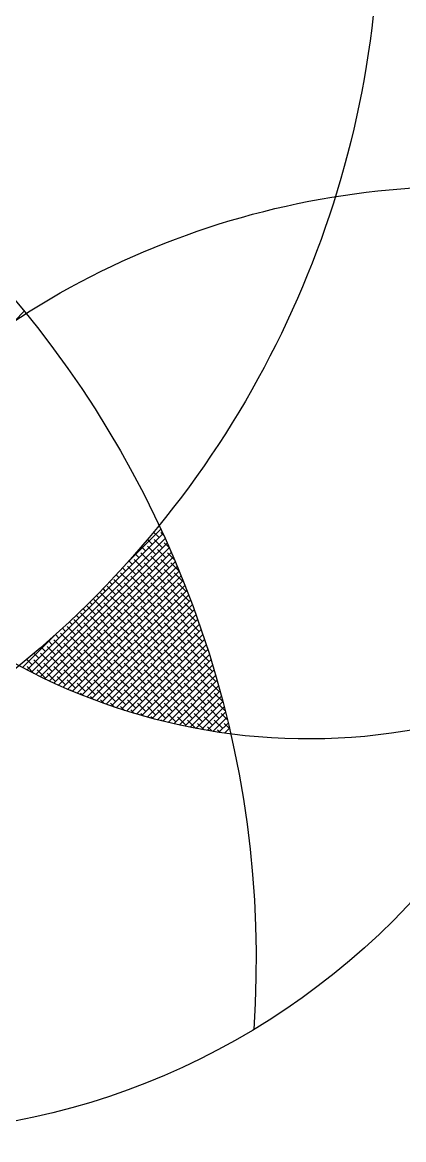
# Model space of a CAD drawing. Extents: x 522289 to 1051641, y 88514 to 354674.
# Drawn here: x 820294.3 to 820405.6, y 255553.8 to 255879.9 of the extents above; entities that cross this region are included whole.
import ezdxf

# ---------------------------------------------------------------- set-up
doc = ezdxf.new("R2010")
doc.units = 0
doc.header["$LTSCALE"] = 1000
doc.header["$MEASUREMENT"] = 0
doc.layers.add('洁具', color=8, linetype='CONTINUOUS')

# ---------------------------------------------------------------- blocks, each defined once
blk = doc.blocks.new('$plan$00002627')
at = {"layer": '洁具', "color": 252}
for p, q in [((408.26, -1569.4), (404.39, -1573.26)), ((549.76, -1574.36), (494.65, -1629.47)), ((548.83, -1572.58), (535.21, -1586.2)), ((547.73, -1576.4), (545.58, -1574.25)), ((551.2, -1577.16), (548.4, -1574.36)), ((550.69, -1576.15), (496.52, -1630.31)), ((551.6, -1577.95), (498.39, -1631.15)), ((552.5, -1579.76), (500.27, -1631.99)), ((542.3, -1581.82), (540.6, -1580.12)), ((546.37, -1583.18), (542.98, -1579.79)), ((545.01, -1579.11), (543.1, -1577.2)), ((549.08, -1580.46), (545.69, -1577.07)), ((553.15, -1581.82), (549.76, -1578.43)), ((553.39, -1581.58), (502.16, -1632.81)), ((554.26, -1583.42), (504.05, -1633.63)), ((539.59, -1584.53), (538.06, -1583.01)), ((543.66, -1585.89), (540.27, -1582.5)), ((547.73, -1587.25), (544.34, -1583.85)), ((550.44, -1584.53), (547.05, -1581.14)), ((554.51, -1585.89), (551.12, -1582.5)), ((555.12, -1585.27), (505.96, -1634.44)), ((555.97, -1587.13), (507.87, -1635.24)), ((556.81, -1589.01), (509.79, -1636.03)), ((534.16, -1589.96), (532.92, -1588.71)), ((538.23, -1591.31), (534.84, -1587.92)), ((536.88, -1587.25), (535.5, -1585.87)), ((540.94, -1588.6), (537.55, -1585.21)), ((542.3, -1592.67), (538.91, -1589.28)), ((545.01, -1589.96), (541.62, -1586.57)), ((549.08, -1591.31), (545.69, -1587.92)), ((551.79, -1588.6), (548.4, -1585.21)), ((553.15, -1592.67), (549.76, -1589.28)), ((555.86, -1589.96), (552.47, -1586.57)), ((557.63, -1590.9), (511.72, -1636.82)), ((558.44, -1592.8), (513.65, -1637.59)), ((532.81, -1596.74), (529.42, -1593.35)), ((531.45, -1592.67), (530.31, -1591.53)), ((535.52, -1594.03), (532.13, -1590.64)), ((539.59, -1595.38), (536.2, -1591.99)), ((543.66, -1596.74), (540.27, -1593.35)), ((546.37, -1594.03), (542.98, -1590.64)), ((550.44, -1595.38), (547.05, -1591.99)), ((554.51, -1596.74), (551.12, -1593.35)), ((557.22, -1594.03), (553.83, -1590.64)), ((558.25, -1592.34), (557.9, -1591.99)), ((559.24, -1594.72), (515.59, -1638.36)), ((560.02, -1596.65), (517.54, -1639.12)), ((526.03, -1598.09), (525.01, -1597.07)), ((530.1, -1599.45), (526.71, -1596.06)), ((528.74, -1595.38), (527.67, -1594.31)), ((534.16, -1600.81), (530.77, -1597.42)), ((536.88, -1598.09), (533.49, -1594.7)), ((540.94, -1599.45), (537.55, -1596.06)), ((545.01, -1600.81), (541.62, -1597.42)), ((547.73, -1598.09), (544.34, -1594.7)), ((551.79, -1599.45), (548.4, -1596.06)), ((555.86, -1600.81), (552.47, -1597.42)), ((558.57, -1598.09), (555.18, -1594.7)), ((560.15, -1596.95), (559.25, -1596.06)), ((560.79, -1598.59), (519.5, -1639.88)), ((520.6, -1603.52), (519.6, -1602.52)), ((524.67, -1604.88), (521.28, -1601.48)), ((561.55, -1600.54), (521.47, -1640.62)), ((523.31, -1600.81), (522.31, -1599.81)), ((562.29, -1602.51), (523.45, -1641.36)), ((527.38, -1602.16), (523.99, -1598.77)), ((528.74, -1606.23), (525.35, -1602.84)), ((531.45, -1603.52), (528.06, -1600.13)), ((535.52, -1604.88), (532.13, -1601.48)), ((538.23, -1602.16), (534.84, -1598.77)), ((539.59, -1606.23), (536.2, -1602.84)), ((542.3, -1603.52), (538.91, -1600.13)), ((546.37, -1604.88), (542.98, -1601.48)), ((549.08, -1602.16), (545.69, -1598.77)), ((550.44, -1606.23), (547.05, -1602.84)), ((553.15, -1603.52), (549.76, -1600.13)), ((557.22, -1604.88), (553.83, -1601.48)), ((559.93, -1602.16), (556.54, -1598.77)), ((561.29, -1606.23), (557.9, -1602.84)), ((561.87, -1601.39), (560.61, -1600.13)), ((519.25, -1610.3), (515.86, -1606.91)), ((517.89, -1606.23), (516.86, -1605.2)), ((521.96, -1607.59), (518.57, -1604.2)), ((526.03, -1608.94), (522.64, -1605.55)), ((563.02, -1604.5), (525.43, -1642.09)), ((530.1, -1610.3), (526.71, -1606.91)), ((563.73, -1606.5), (527.42, -1642.81)), ((532.81, -1607.59), (529.42, -1604.2)), ((536.88, -1608.94), (533.49, -1605.55)), ((540.94, -1610.3), (537.55, -1606.91)), ((543.66, -1607.59), (540.27, -1604.2)), ((547.73, -1608.94), (544.34, -1605.55)), ((551.79, -1610.3), (548.4, -1606.91)), ((554.51, -1607.59), (551.12, -1604.2)), ((558.57, -1608.94), (555.18, -1605.55)), ((562.64, -1610.3), (559.25, -1606.91)), ((563.44, -1605.67), (561.97, -1604.2)), ((512.47, -1611.66), (511.29, -1610.48)), ((516.53, -1613.01), (513.14, -1609.62)), ((515.18, -1608.94), (514.09, -1607.85)), ((520.6, -1614.37), (517.21, -1610.98)), ((523.31, -1611.66), (519.92, -1608.27)), ((527.38, -1613.01), (523.99, -1609.62)), ((531.45, -1614.37), (528.06, -1610.98)), ((564.43, -1608.51), (529.42, -1643.52)), ((534.16, -1611.66), (530.77, -1608.27)), ((565.12, -1610.54), (531.43, -1644.22)), ((538.23, -1613.01), (534.84, -1609.62)), ((542.3, -1614.37), (538.91, -1610.98)), ((545.01, -1611.66), (541.62, -1608.27)), ((549.08, -1613.01), (545.69, -1609.62)), ((553.15, -1614.37), (549.76, -1610.98)), ((555.86, -1611.66), (552.47, -1608.27)), ((559.93, -1613.01), (556.54, -1609.62)), ((564, -1614.37), (560.61, -1610.98)), ((564.88, -1609.83), (563.32, -1608.27)), ((506.83, -1614.57), (492.8, -1628.61)), ((507.04, -1617.08), (505.62, -1615.66)), ((511.11, -1618.44), (507.72, -1615.05)), ((509.75, -1614.37), (508.47, -1613.09)), ((513.82, -1615.72), (510.43, -1612.33)), ((515.18, -1619.79), (511.79, -1616.4)), ((517.89, -1617.08), (514.5, -1613.69)), ((521.96, -1618.44), (518.57, -1615.05)), ((524.67, -1615.72), (521.28, -1612.33)), ((526.03, -1619.79), (522.64, -1616.4)), ((528.74, -1617.08), (525.35, -1613.69)), ((532.81, -1618.44), (529.42, -1615.05)), ((535.52, -1615.72), (532.13, -1612.33)), ((565.79, -1612.58), (533.45, -1644.92)), ((536.88, -1619.79), (533.49, -1616.4)), ((566.45, -1614.63), (535.48, -1645.6)), ((539.59, -1617.08), (536.2, -1613.69)), ((543.66, -1618.44), (540.27, -1615.05)), ((546.37, -1615.72), (542.98, -1612.33)), ((547.73, -1619.79), (544.34, -1616.4)), ((550.44, -1617.08), (547.05, -1613.69)), ((554.51, -1618.44), (551.12, -1615.05)), ((557.22, -1615.72), (553.83, -1612.33)), ((558.57, -1619.79), (555.18, -1616.4)), ((561.29, -1617.08), (557.9, -1613.69)), ((565.36, -1618.44), (561.97, -1615.05)), ((566.2, -1613.86), (564.68, -1612.33)), ((567.41, -1617.78), (566.03, -1616.4)), ((501.62, -1622.51), (499.85, -1620.74)), ((505.68, -1623.86), (502.29, -1620.47)), ((504.33, -1619.79), (502.75, -1618.22)), ((508.4, -1621.15), (505.01, -1617.76)), ((512.47, -1622.51), (509.08, -1619.11)), ((516.53, -1623.86), (513.14, -1620.47)), ((519.25, -1621.15), (515.86, -1617.76)), ((523.31, -1622.51), (519.92, -1619.11)), ((527.38, -1623.86), (523.99, -1620.47)), ((530.1, -1621.15), (526.71, -1617.76)), ((534.16, -1622.51), (530.77, -1619.11)), ((538.23, -1623.86), (534.84, -1620.47)), ((567.09, -1616.71), (537.51, -1646.28)), ((540.94, -1621.15), (537.55, -1617.76)), ((567.71, -1618.79), (539.56, -1646.95)), ((568.32, -1620.9), (541.61, -1647.61)), ((545.01, -1622.51), (541.62, -1619.11)), ((549.08, -1623.86), (545.69, -1620.47)), ((551.79, -1621.15), (548.4, -1617.76)), ((555.86, -1622.51), (552.47, -1619.11)), ((559.93, -1623.86), (556.54, -1620.47)), ((562.64, -1621.15), (559.25, -1617.76)), ((566.71, -1622.51), (563.32, -1619.11)), ((568.52, -1621.6), (567.39, -1620.47)), ((498.9, -1625.22), (496.92, -1623.24)), ((502.97, -1626.57), (499.58, -1623.18)), ((507.04, -1627.93), (503.65, -1624.54)), ((509.75, -1625.22), (506.36, -1621.83)), ((513.82, -1626.57), (510.43, -1623.18)), ((517.89, -1627.93), (514.5, -1624.54)), ((520.6, -1625.22), (517.21, -1621.83)), ((524.67, -1626.57), (521.28, -1623.18)), ((528.74, -1627.93), (525.35, -1624.54)), ((531.45, -1625.22), (528.06, -1621.83)), ((535.52, -1626.57), (532.13, -1623.18)), ((539.59, -1627.93), (536.2, -1624.54)), ((542.3, -1625.22), (538.91, -1621.83)), ((546.37, -1626.57), (542.98, -1623.18)), ((568.91, -1623.02), (543.67, -1648.26)), ((569.49, -1625.15), (545.74, -1648.9)), ((550.44, -1627.93), (547.05, -1624.54)), ((553.15, -1625.22), (549.76, -1621.83)), ((557.22, -1626.57), (553.83, -1623.18)), ((561.29, -1627.93), (557.9, -1624.54)), ((564, -1625.22), (560.61, -1621.83)), ((568.07, -1626.57), (564.68, -1623.18)), ((569.54, -1625.33), (568.75, -1624.54)), ((496.19, -1627.93), (493.97, -1625.71)), ((495.32, -1629.77), (494.16, -1628.61)), ((500.26, -1629.29), (496.87, -1625.9)), ((500.23, -1631.97), (498.23, -1629.96)), ((504.33, -1630.64), (500.94, -1627.25)), ((508.4, -1632), (505.01, -1628.61)), ((511.11, -1629.29), (507.72, -1625.9)), ((512.47, -1633.35), (509.08, -1629.96)), ((515.18, -1630.64), (511.79, -1627.25)), ((519.25, -1632), (515.86, -1628.61)), ((521.96, -1629.29), (518.57, -1625.9)), ((523.31, -1633.35), (519.92, -1629.96)), ((526.03, -1630.64), (522.64, -1627.25)), ((530.1, -1632), (526.71, -1628.61)), ((532.81, -1629.29), (529.42, -1625.9)), ((534.16, -1633.35), (530.77, -1629.96)), ((536.88, -1630.64), (533.49, -1627.25)), ((540.94, -1632), (537.55, -1628.61)), ((543.66, -1629.29), (540.27, -1625.9)), ((545.01, -1633.35), (541.62, -1629.96)), ((547.73, -1630.64), (544.34, -1627.25)), ((570.05, -1627.3), (547.82, -1649.53)), ((551.79, -1632), (548.4, -1628.61)), ((570.6, -1629.47), (549.91, -1650.15)), ((554.51, -1629.29), (551.12, -1625.9)), ((555.86, -1633.35), (552.47, -1629.96)), ((558.57, -1630.64), (555.18, -1627.25)), ((562.64, -1632), (559.25, -1628.61)), ((565.36, -1629.29), (561.97, -1625.9)), ((566.71, -1633.35), (563.32, -1629.96)), ((569.42, -1630.64), (566.03, -1627.25)), ((570.48, -1628.98), (570.1, -1628.61)), ((505.01, -1634.04), (502.29, -1631.32)), ((509.67, -1635.98), (506.36, -1632.68)), ((513.82, -1637.42), (510.43, -1634.03)), ((516.53, -1634.71), (513.14, -1631.32)), ((520.6, -1636.07), (517.21, -1632.68)), ((524.67, -1637.42), (521.28, -1634.03)), ((527.38, -1634.71), (523.99, -1631.32)), ((531.45, -1636.07), (528.06, -1632.68)), ((535.52, -1637.42), (532.13, -1634.03)), ((538.23, -1634.71), (534.84, -1631.32)), ((542.3, -1636.07), (538.91, -1632.68)), ((546.37, -1637.42), (542.98, -1634.03)), ((549.08, -1634.71), (545.69, -1631.32)), ((553.15, -1636.07), (549.76, -1632.68)), ((571.12, -1631.65), (552.01, -1650.77)), ((557.22, -1637.42), (553.83, -1634.03)), ((571.64, -1633.86), (554.12, -1651.37)), ((559.93, -1634.71), (556.54, -1631.32)), ((564, -1636.07), (560.61, -1632.68)), ((568.07, -1637.42), (564.68, -1634.03)), ((570.78, -1634.71), (567.39, -1631.32)), ((517.89, -1638.78), (514.5, -1635.39)), ((521.96, -1640.14), (518.57, -1636.74)), ((526.03, -1641.49), (522.64, -1638.1)), ((528.74, -1638.78), (525.35, -1635.39)), ((532.81, -1640.14), (529.42, -1636.74)), ((536.88, -1641.49), (533.49, -1638.1)), ((539.59, -1638.78), (536.2, -1635.39)), ((543.66, -1640.14), (540.27, -1636.74)), ((547.73, -1641.49), (544.34, -1638.1)), ((550.44, -1638.78), (547.05, -1635.39)), ((554.51, -1640.14), (551.12, -1636.74)), ((558.57, -1641.49), (555.18, -1638.1)), ((572.13, -1636.07), (556.23, -1651.97)), ((561.29, -1638.78), (557.9, -1635.39)), ((572.6, -1638.31), (558.36, -1652.56)), ((565.36, -1640.14), (561.97, -1636.74)), ((569.42, -1641.49), (566.03, -1638.1)), ((572.14, -1638.78), (568.75, -1635.39)), ((530.1, -1642.85), (526.71, -1639.46)), ((534.16, -1644.2), (530.77, -1640.81)), ((538.23, -1645.56), (534.84, -1642.17)), ((540.94, -1642.85), (537.55, -1639.46)), ((542.3, -1646.92), (538.91, -1643.53)), ((545.01, -1644.2), (541.62, -1640.81)), ((549.08, -1645.56), (545.69, -1642.17)), ((551.79, -1642.85), (548.4, -1639.46)), ((553.15, -1646.92), (549.76, -1643.53)), ((555.86, -1644.2), (552.47, -1640.81)), ((559.93, -1645.56), (556.54, -1642.17)), ((562.64, -1642.85), (559.25, -1639.46)), ((573.06, -1640.57), (560.5, -1653.13)), ((564, -1646.92), (560.61, -1643.53)), ((573.5, -1642.84), (562.64, -1653.7)), ((566.71, -1644.2), (563.32, -1640.81)), ((570.78, -1645.56), (567.39, -1642.17)), ((573.49, -1642.85), (570.1, -1639.46)), ((574.11, -1646.17), (571.46, -1643.53)), ((546.37, -1648.27), (542.98, -1644.88)), ((550.44, -1649.63), (547.05, -1646.24)), ((554.51, -1650.98), (551.12, -1647.59)), ((557.22, -1648.27), (553.83, -1644.88)), ((561.29, -1649.63), (557.9, -1646.24)), ((565.36, -1650.98), (561.97, -1647.59)), ((568.07, -1648.27), (564.68, -1644.88)), ((573.92, -1645.13), (564.8, -1654.26)), ((574.32, -1647.44), (566.96, -1654.8)), ((572.14, -1649.63), (568.75, -1646.24)), ((574.65, -1649.43), (572.81, -1647.59)), ((558.57, -1652.34), (555.18, -1648.95)), ((562.64, -1653.7), (559.25, -1650.31)), ((566.3, -1654.64), (563.32, -1651.66)), ((569.42, -1652.34), (566.03, -1648.95)), ((574.7, -1649.77), (569.14, -1655.34)), ((573.49, -1653.7), (570.1, -1650.31)), ((575.07, -1652.12), (571.32, -1655.87)), ((575.14, -1652.63), (574.17, -1651.66)), ((569.9, -1655.53), (567.39, -1653.02)), ((573.46, -1656.37), (571.46, -1654.37)), ((575.41, -1654.49), (573.52, -1656.39)), ((575.59, -1655.79), (575.53, -1655.73)), ((575.73, -1656.88), (575.72, -1656.89))]:
    blk.add_line(p, q, dxfattribs=at)
blk.add_lwpolyline([(0, -383.58), (0, -895.02, 0.463193), (77.07, -958.95), (77.07, -966.9, 0.406667), (14.74, -1030.83), (14.74, -1057.1, 0.414214), (78.67, -1121.03), (432.78, -1121.03), (432.78, -1217.71, 0.984608), (441.96, -1809.68, 0.463033), (734.05, -1465.36), (918.65, -1465.36), (918.65, -1918.47, 0.414214), (982.58, -1982.4), (1008.85, -1982.4, 0.365405), (1071.87, -1929.26, 0.431181)], format="xyb", dxfattribs=at)
for centre, radius, start, end in [((668.08, -1250.37), 416.88, 184.8951, 273.7822), ((240.03, -1319.4), 397.88, 268.1049, 4.1221), ((688.29, -1752.49), 334.58, 84.0933, 187.6686), ((331.2, -1688.47), 246.56, 336.6565, 138.639)]:
    blk.add_arc(centre, radius, start, end, dxfattribs=at)

msp = doc.modelspace()

# ---------------------------------------------------------------- block references
at = {"layer": '洁具', "xscale": -0.7200000000000002, "yscale": 0.7200000000000001, "zscale": 0.7200000000000001, "rotation": 90.00000000014373}
msp.add_blockref('$plan$00002627', (819162.13, 256086.75), dxfattribs=at)

doc.saveas('drawing.dxf')
